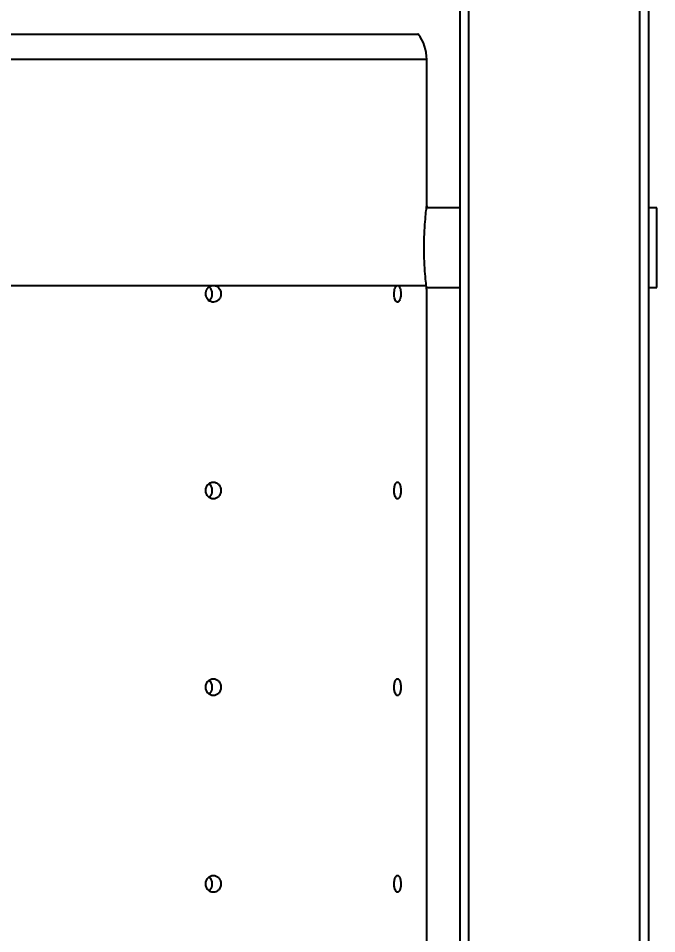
# Model space of a CAD drawing. Header units: millimetres. Extents: x -6549 to -609, y -17178 to -12978.
# Drawn here: x -5420.8 to -5268.1, y -13943.3 to -13724.6 of the extents above; entities that cross this region are included whole.
import ezdxf

# ---------------------------------------------------------------- set-up
doc = ezdxf.new("R2010")
doc.units = ezdxf.units.MM
doc.header["$PDSIZE"] = -1
doc.layers.add('WYMIAR', color=96, linetype='Continuous')
doc.dimstyles.new('1-1', dxfattribs={"dimtxt": 30, "dimasz": 25, "dimexe": 6.25, "dimexo": 30, "dimgap": 20.625, "dimtad": 1, "dimdec": 1, "dimtxsty": 'Standard', "dimcen": 0, "dimclrd": 2, "dimclre": 2, "dimclrt": 2, "dimadec": 0, "dimazin": 0, "dimtfac": 1, "dimtdec": 1, "dimtmove": 0, "dimatfit": 3, "dimfxl": 0, "dimarcsym": 0})

# ---------------------------------------------------------------- blocks, each defined once
blk = doc.blocks.new('front')
for p, q in [((-10145.45, -15192.95), (-10145.45, -14566.95)), ((-10143.45, -14566.95), (-10143.45, -15192.95)), ((-10102.45, -15417.95), (-10102.45, -14566.95)), ((-10100.45, -14566.95), (-10100.45, -15417.95)), ((-10153.45, -14680.95), (-10153.45, -14645.95)), ((-10145.45, -14681.45), (-10153.51, -14681.45)), ((-10098.45, -14681.45), (-10100.45, -14681.45)), ((-10098.45, -14700.45), (-10098.45, -14681.45)), ((-10259.42, -14699.95), (-10204.48, -14699.95)), ((-10204.48, -14699.95), (-10160.43, -14699.95)), ((-10160.43, -14699.95), (-10153.57, -14699.95)), ((-10153.51, -14700.45), (-10145.45, -14700.45)), ((-10100.45, -14700.45), (-10098.45, -14700.45)), ((-10153.45, -15129.95), (-10153.45, -14700.82)), ((-10206.31, -14749.02), (-10206.28, -14748.57)), ((-10206.31, -14796.02), (-10206.28, -14795.57)), ((-10206.31, -14843.02), (-10206.28, -14842.57))]:
    blk.add_line(p, q)
blk.add_arc((-10163.45, -14645.95), 10, 359.9801, 37.1729)
for points, knots in [([(-10631.45, -14639.95), (-10631.39, -14639.95), (-10631.26, -14639.95), (-10630.26, -14639.95), (-10628.65, -14639.95), (-10626.42, -14639.95), (-10623.66, -14639.95), (-10620.43, -14639.95), (-10616.73, -14639.95), (-10611.76, -14639.95), (-10605.28, -14639.95), (-10597.03, -14639.95), (-10588.06, -14639.95), (-10578.28, -14639.95), (-10567.83, -14639.95), (-10556.78, -14639.95), (-10545.3, -14639.95), (-10533.43, -14639.95), (-10521.23, -14639.95), (-10506.58, -14639.95), (-10489.41, -14639.95), (-10469.67, -14639.95), (-10449.53, -14639.95), (-10429.06, -14639.95), (-10408.31, -14639.95), (-10387.49, -14639.95), (-10366.64, -14639.95), (-10345.83, -14639.95), (-10326.73, -14639.95), (-10309.34, -14639.95), (-10293.66, -14639.95), (-10278.19, -14639.95), (-10263.49, -14639.95), (-10249.6, -14639.95), (-10236.48, -14639.95), (-10223.68, -14639.95), (-10212.01, -14639.95), (-10201.53, -14639.95), (-10192.16, -14639.95), (-10183.37, -14639.95), (-10176.3, -14639.95), (-10170.85, -14639.95), (-10166.7, -14639.95), (-10163.07, -14639.95), (-10160.07, -14639.95), (-10157.76, -14639.95), (-10156.21, -14639.95), (-10155.45, -14639.95), (-10155.53, -14639.95), (-10155.56, -14639.95)], [0, 0, 0, 0, 0.0119193, 0.023839, 0.0361405, 0.0484435, 0.0603457, 0.0722494, 0.0844008, 0.0965535, 0.1161026, 0.1356578, 0.1557387, 0.1758234, 0.1970921, 0.2183827, 0.2396595, 0.2614833, 0.2833205, 0.305148, 0.3387896, 0.3724628, 0.4061127, 0.4406894, 0.4752902, 0.5098689, 0.5446202, 0.579394, 0.6141422, 0.6409652, 0.6678179, 0.6946636, 0.7214772, 0.7455153, 0.7695514, 0.7939173, 0.8182792, 0.8385424, 0.8588019, 0.879554, 0.9002987, 0.9135102, 0.9267199, 0.9402453, 0.9537683, 0.9670108, 0.9802516, 0.9940174, 1, 1, 1, 1]), ([(-10153.45, -14645.95), (-10153.52, -14645.95), (-10153.68, -14645.95), (-10155.09, -14645.95), (-10157.58, -14645.95), (-10159.95, -14645.95), (-10162.9, -14645.95), (-10166.55, -14645.95), (-10172.93, -14645.95), (-10180.58, -14645.95), (-10189.5, -14645.95), (-10199.65, -14645.95), (-10210.45, -14645.95), (-10222.69, -14645.95), (-10236.42, -14645.95), (-10251.66, -14645.95), (-10267.3, -14645.95), (-10284.43, -14645.95), (-10303.04, -14645.95), (-10323.14, -14645.95), (-10343.48, -14645.95), (-10363.96, -14645.95), (-10384.48, -14645.95), (-10404.72, -14645.95), (-10424.65, -14645.95), (-10444.26, -14645.95), (-10463.76, -14645.95), (-10483.08, -14645.95), (-10502.11, -14645.95), (-10519.2, -14645.95), (-10534.4, -14645.95), (-10547.76, -14645.95), (-10560.76, -14645.95), (-10573.27, -14645.95), (-10584.32, -14645.95), (-10593.95, -14645.95), (-10602.22, -14645.95), (-10609.86, -14645.95), (-10616.59, -14645.95), (-10622.3, -14645.95), (-10626.94, -14645.95), (-10630.16, -14645.95), (-10632.12, -14645.95), (-10633.24, -14645.95), (-10633.38, -14645.95), (-10633.45, -14645.95)], [0, 0, 0, 0, 0.012547, 0.028296, 0.044098, 0.059858, 0.06074, 0.079591, 0.098502, 0.117378, 0.139373, 0.161439, 0.183535, 0.205569, 0.233166, 0.26082, 0.288492, 0.316115, 0.349837, 0.38365, 0.417523, 0.451411, 0.48526, 0.519006, 0.551369, 0.583832, 0.61633, 0.648808, 0.681224, 0.713555, 0.737661, 0.761841, 0.78602, 0.810152, 0.834217, 0.85297, 0.871777, 0.890561, 0.909281, 0.926889, 0.944536, 0.962122, 0.974741, 0.987384, 1, 1, 1, 1]), ([(-10153.57, -14699.95), (-10153.59, -14699.78), (-10153.66, -14699.1), (-10153.83, -14697.32), (-10154.02, -14694.34), (-10154.09, -14690.97), (-10154.02, -14687.6), (-10153.83, -14684.62), (-10153.62, -14682.33), (-10153.48, -14681.19), (-10153.44, -14680.81), (-10153.47, -14681.12), (-10153.49, -14681.27)], [0, 0, 0, 0, 0.037345, 0.154039, 0.271361, 0.388377, 0.504626, 0.620844, 0.737809, 0.855144, 0.93386, 1, 1, 1, 1]), ([(-10204.48, -14699.95), (-10204.65, -14699.96), (-10205.06, -14700), (-10205.64, -14700.34), (-10206.11, -14700.92), (-10206.3, -14701.51), (-10206.33, -14702.05), (-10206.26, -14702.56), (-10206.01, -14703.11), (-10205.62, -14703.56), (-10205.09, -14703.88), (-10204.44, -14703.99), (-10203.77, -14703.85), (-10203.18, -14703.42), (-10202.79, -14702.8), (-10202.64, -14702.12), (-10202.68, -14701.48), (-10202.89, -14700.92), (-10203.24, -14700.44), (-10203.72, -14700.09), (-10204.16, -14699.96), (-10204.42, -14699.95), (-10204.48, -14699.95)], [0, 0, 0, 0, 0.048575, 0.113518, 0.174378, 0.227227, 0.250329, 0.295733, 0.341048, 0.388712, 0.442258, 0.502315, 0.566841, 0.630828, 0.688901, 0.73938, 0.784853, 0.82927, 0.87601, 0.927561, 0.98526, 1, 1, 1, 1]), ([(-10205.54, -14703.57), (-10205.44, -14703.5), (-10205.16, -14703.32), (-10204.86, -14702.79), (-10204.7, -14702.12), (-10204.75, -14701.48), (-10204.96, -14700.92), (-10205.22, -14700.52), (-10205.45, -14700.38), (-10205.52, -14700.33)], [0, 0, 0, 0, 0.100777, 0.296526, 0.466016, 0.618254, 0.766897, 0.923529, 1, 1, 1, 1]), ([(-10160.43, -14699.95), (-10160.51, -14699.97), (-10160.7, -14700.01), (-10160.95, -14700.36), (-10161.14, -14700.89), (-10161.24, -14701.45), (-10161.26, -14702.03), (-10161.22, -14702.6), (-10161.09, -14703.19), (-10160.89, -14703.64), (-10160.63, -14703.92), (-10160.35, -14703.98), (-10160.08, -14703.8), (-10159.86, -14703.39), (-10159.7, -14702.82), (-10159.63, -14702.16), (-10159.65, -14701.49), (-10159.75, -14700.87), (-10159.92, -14700.37), (-10160.14, -14700.04), (-10160.33, -14699.95), (-10160.42, -14699.95), (-10160.43, -14699.95)], [0, 0, 0, 0, 0.053189, 0.109587, 0.165077, 0.218673, 0.250352, 0.301663, 0.352943, 0.405123, 0.459192, 0.514931, 0.571347, 0.627179, 0.68155, 0.734323, 0.785992, 0.837362, 0.889286, 0.942443, 0.997148, 1, 1, 1, 1]), ([(-10153.47, -14700.82), (-10153.47, -14700.83), (-10153.46, -14700.85), (-10153.53, -14700.25), (-10153.57, -14699.95)], [0, 0, 0, 0, 0.494196, 1, 1, 1, 1]), ([(-10206.32, -14748.95), (-10206.32, -14749.09), (-10206.31, -14749.23), (-10206.25, -14749.5), (-10206.21, -14749.64), (-10206.06, -14750.01), (-10205.91, -14750.23), (-10205.65, -14750.5), (-10205.55, -14750.58), (-10205.35, -14750.71), (-10205.25, -14750.77), (-10204.93, -14750.9), (-10204.71, -14750.95), (-10204.25, -14750.95), (-10204.03, -14750.91), (-10203.61, -14750.72), (-10203.41, -14750.59), (-10203.15, -14750.32), (-10203.07, -14750.22), (-10202.93, -14750.01), (-10202.87, -14749.89), (-10202.77, -14749.64), (-10202.73, -14749.51), (-10202.68, -14749.24), (-10202.66, -14749.1), (-10202.66, -14748.67), (-10202.71, -14748.39), (-10202.86, -14748.02), (-10202.93, -14747.9), (-10203.07, -14747.68), (-10203.14, -14747.58), (-10203.32, -14747.4), (-10203.41, -14747.32), (-10203.61, -14747.19), (-10203.71, -14747.13), (-10203.92, -14747.04), (-10204.03, -14747), (-10204.25, -14746.96), (-10204.37, -14746.95), (-10204.59, -14746.95), (-10204.7, -14746.96), (-10204.93, -14747.01), (-10205.04, -14747.04), (-10205.25, -14747.13), (-10205.35, -14747.19), (-10205.55, -14747.32), (-10205.65, -14747.4), (-10205.82, -14747.58), (-10205.9, -14747.68), (-10206.04, -14747.89), (-10206.11, -14748.01), (-10206.21, -14748.26), (-10206.25, -14748.39), (-10206.31, -14748.66), (-10206.32, -14748.81), (-10206.32, -14748.95)], [0, 0, 0, 0, 0.03125, 0.03125, 0.0625, 0.0625, 0.125, 0.125, 0.15625, 0.15625, 0.1875, 0.1875, 0.25, 0.25, 0.3125, 0.3125, 0.375, 0.375, 0.40625, 0.40625, 0.4375, 0.4375, 0.46875, 0.46875, 0.5, 0.5, 0.5625, 0.5625, 0.59375, 0.59375, 0.625, 0.625, 0.65625, 0.65625, 0.6875, 0.6875, 0.71875, 0.71875, 0.75, 0.75, 0.78125, 0.78125, 0.8125, 0.8125, 0.84375, 0.84375, 0.875, 0.875, 0.90625, 0.90625, 0.9375, 0.9375, 0.96875, 0.96875, 1, 1, 1, 1]), ([(-10205.52, -14750.55), (-10205.43, -14750.49), (-10205.15, -14750.32), (-10204.86, -14749.79), (-10204.7, -14749.12), (-10204.75, -14748.48), (-10204.96, -14747.92), (-10205.22, -14747.52), (-10205.44, -14747.38), (-10205.52, -14747.33)], [0, 0, 0, 0, 0.094416, 0.291697, 0.46252, 0.615942, 0.765755, 0.923613, 1, 1, 1, 1]), ([(-10161.25, -14748.95), (-10161.25, -14749.08), (-10161.25, -14749.22), (-10161.23, -14749.47), (-10161.21, -14749.6), (-10161.16, -14749.85), (-10161.14, -14749.96), (-10161.08, -14750.18), (-10161.04, -14750.28), (-10160.92, -14750.56), (-10160.83, -14750.7), (-10160.68, -14750.85), (-10160.63, -14750.89), (-10160.53, -14750.94), (-10160.48, -14750.95), (-10160.38, -14750.95), (-10160.32, -14750.94), (-10160.22, -14750.89), (-10160.17, -14750.85), (-10160.08, -14750.75), (-10160.03, -14750.69), (-10159.95, -14750.55), (-10159.91, -14750.47), (-10159.84, -14750.28), (-10159.8, -14750.18), (-10159.75, -14749.97), (-10159.72, -14749.85), (-10159.68, -14749.6), (-10159.67, -14749.48), (-10159.65, -14749.22), (-10159.64, -14749.08), (-10159.64, -14748.68), (-10159.66, -14748.42), (-10159.72, -14748.05), (-10159.75, -14747.93), (-10159.8, -14747.72), (-10159.84, -14747.61), (-10159.91, -14747.43), (-10159.95, -14747.35), (-10160.03, -14747.21), (-10160.08, -14747.15), (-10160.22, -14747), (-10160.32, -14746.95), (-10160.48, -14746.95), (-10160.53, -14746.96), (-10160.63, -14747.01), (-10160.68, -14747.05), (-10160.78, -14747.15), (-10160.83, -14747.21), (-10160.92, -14747.35), (-10160.96, -14747.43), (-10161.04, -14747.61), (-10161.08, -14747.71), (-10161.14, -14747.93), (-10161.16, -14748.05), (-10161.23, -14748.41), (-10161.25, -14748.68), (-10161.25, -14748.95)], [0, 0, 0, 0, 0.03125, 0.03125, 0.0625, 0.0625, 0.09375, 0.09375, 0.125, 0.125, 0.1875, 0.1875, 0.21875, 0.21875, 0.25, 0.25, 0.28125, 0.28125, 0.3125, 0.3125, 0.34375, 0.34375, 0.375, 0.375, 0.40625, 0.40625, 0.4375, 0.4375, 0.46875, 0.46875, 0.5, 0.5, 0.5625, 0.5625, 0.59375, 0.59375, 0.625, 0.625, 0.65625, 0.65625, 0.6875, 0.6875, 0.75, 0.75, 0.78125, 0.78125, 0.8125, 0.8125, 0.84375, 0.84375, 0.875, 0.875, 0.90625, 0.90625, 0.9375, 0.9375, 1, 1, 1, 1]), ([(-10206.32, -14795.95), (-10206.32, -14796.09), (-10206.31, -14796.23), (-10206.25, -14796.5), (-10206.21, -14796.64), (-10206.06, -14797.01), (-10205.91, -14797.23), (-10205.65, -14797.5), (-10205.55, -14797.58), (-10205.35, -14797.71), (-10205.25, -14797.77), (-10204.93, -14797.9), (-10204.71, -14797.95), (-10204.25, -14797.95), (-10204.03, -14797.91), (-10203.61, -14797.72), (-10203.41, -14797.59), (-10203.15, -14797.32), (-10203.07, -14797.22), (-10202.93, -14797.01), (-10202.87, -14796.89), (-10202.77, -14796.64), (-10202.73, -14796.51), (-10202.68, -14796.24), (-10202.66, -14796.1), (-10202.66, -14795.67), (-10202.71, -14795.39), (-10202.86, -14795.02), (-10202.93, -14794.9), (-10203.07, -14794.68), (-10203.14, -14794.58), (-10203.32, -14794.4), (-10203.41, -14794.32), (-10203.61, -14794.19), (-10203.71, -14794.13), (-10203.92, -14794.04), (-10204.03, -14794), (-10204.25, -14793.96), (-10204.37, -14793.95), (-10204.59, -14793.95), (-10204.7, -14793.96), (-10204.93, -14794.01), (-10205.04, -14794.04), (-10205.25, -14794.13), (-10205.35, -14794.19), (-10205.55, -14794.32), (-10205.65, -14794.4), (-10205.82, -14794.58), (-10205.9, -14794.68), (-10206.04, -14794.89), (-10206.11, -14795.01), (-10206.21, -14795.26), (-10206.25, -14795.39), (-10206.31, -14795.66), (-10206.32, -14795.81), (-10206.32, -14795.95)], [0, 0, 0, 0, 0.03125, 0.03125, 0.0625, 0.0625, 0.125, 0.125, 0.15625, 0.15625, 0.1875, 0.1875, 0.25, 0.25, 0.3125, 0.3125, 0.375, 0.375, 0.40625, 0.40625, 0.4375, 0.4375, 0.46875, 0.46875, 0.5, 0.5, 0.5625, 0.5625, 0.59375, 0.59375, 0.625, 0.625, 0.65625, 0.65625, 0.6875, 0.6875, 0.71875, 0.71875, 0.75, 0.75, 0.78125, 0.78125, 0.8125, 0.8125, 0.84375, 0.84375, 0.875, 0.875, 0.90625, 0.90625, 0.9375, 0.9375, 0.96875, 0.96875, 1, 1, 1, 1]), ([(-10205.52, -14797.55), (-10205.43, -14797.49), (-10205.15, -14797.32), (-10204.86, -14796.79), (-10204.7, -14796.12), (-10204.75, -14795.48), (-10204.96, -14794.92), (-10205.22, -14794.52), (-10205.44, -14794.38), (-10205.52, -14794.33)], [0, 0, 0, 0, 0.094416, 0.291697, 0.462513, 0.615943, 0.765749, 0.923613, 1, 1, 1, 1]), ([(-10161.25, -14795.95), (-10161.25, -14796.08), (-10161.25, -14796.22), (-10161.23, -14796.47), (-10161.21, -14796.6), (-10161.16, -14796.85), (-10161.14, -14796.96), (-10161.08, -14797.18), (-10161.04, -14797.28), (-10160.92, -14797.56), (-10160.83, -14797.7), (-10160.68, -14797.85), (-10160.63, -14797.89), (-10160.53, -14797.94), (-10160.48, -14797.95), (-10160.38, -14797.95), (-10160.32, -14797.94), (-10160.22, -14797.89), (-10160.17, -14797.85), (-10160.08, -14797.75), (-10160.03, -14797.69), (-10159.95, -14797.55), (-10159.91, -14797.47), (-10159.84, -14797.28), (-10159.8, -14797.18), (-10159.75, -14796.97), (-10159.72, -14796.85), (-10159.68, -14796.6), (-10159.67, -14796.48), (-10159.65, -14796.22), (-10159.64, -14796.08), (-10159.64, -14795.68), (-10159.66, -14795.42), (-10159.72, -14795.05), (-10159.75, -14794.93), (-10159.8, -14794.72), (-10159.84, -14794.61), (-10159.91, -14794.43), (-10159.95, -14794.35), (-10160.03, -14794.21), (-10160.08, -14794.15), (-10160.22, -14794), (-10160.32, -14793.95), (-10160.48, -14793.95), (-10160.53, -14793.96), (-10160.63, -14794.01), (-10160.68, -14794.05), (-10160.78, -14794.15), (-10160.83, -14794.21), (-10160.92, -14794.35), (-10160.96, -14794.43), (-10161.04, -14794.61), (-10161.08, -14794.71), (-10161.14, -14794.93), (-10161.16, -14795.05), (-10161.23, -14795.41), (-10161.25, -14795.68), (-10161.25, -14795.95)], [0, 0, 0, 0, 0.03125, 0.03125, 0.0625, 0.0625, 0.09375, 0.09375, 0.125, 0.125, 0.1875, 0.1875, 0.21875, 0.21875, 0.25, 0.25, 0.28125, 0.28125, 0.3125, 0.3125, 0.34375, 0.34375, 0.375, 0.375, 0.40625, 0.40625, 0.4375, 0.4375, 0.46875, 0.46875, 0.5, 0.5, 0.5625, 0.5625, 0.59375, 0.59375, 0.625, 0.625, 0.65625, 0.65625, 0.6875, 0.6875, 0.75, 0.75, 0.78125, 0.78125, 0.8125, 0.8125, 0.84375, 0.84375, 0.875, 0.875, 0.90625, 0.90625, 0.9375, 0.9375, 1, 1, 1, 1]), ([(-10206.32, -14842.95), (-10206.32, -14843.09), (-10206.31, -14843.23), (-10206.25, -14843.5), (-10206.21, -14843.64), (-10206.06, -14844.01), (-10205.91, -14844.23), (-10205.65, -14844.5), (-10205.55, -14844.58), (-10205.35, -14844.71), (-10205.25, -14844.77), (-10204.93, -14844.9), (-10204.71, -14844.95), (-10204.25, -14844.95), (-10204.03, -14844.91), (-10203.61, -14844.72), (-10203.41, -14844.59), (-10203.15, -14844.32), (-10203.07, -14844.22), (-10202.93, -14844.01), (-10202.87, -14843.89), (-10202.77, -14843.64), (-10202.73, -14843.51), (-10202.68, -14843.24), (-10202.66, -14843.1), (-10202.66, -14842.67), (-10202.71, -14842.39), (-10202.86, -14842.02), (-10202.93, -14841.9), (-10203.07, -14841.68), (-10203.14, -14841.58), (-10203.32, -14841.4), (-10203.41, -14841.32), (-10203.61, -14841.19), (-10203.71, -14841.13), (-10203.92, -14841.04), (-10204.03, -14841), (-10204.25, -14840.96), (-10204.37, -14840.95), (-10204.59, -14840.95), (-10204.7, -14840.96), (-10204.93, -14841.01), (-10205.04, -14841.04), (-10205.25, -14841.13), (-10205.35, -14841.19), (-10205.55, -14841.32), (-10205.65, -14841.4), (-10205.82, -14841.58), (-10205.9, -14841.68), (-10206.04, -14841.89), (-10206.11, -14842.01), (-10206.21, -14842.26), (-10206.25, -14842.39), (-10206.31, -14842.66), (-10206.32, -14842.81), (-10206.32, -14842.95)], [0, 0, 0, 0, 0.03125, 0.03125, 0.0625, 0.0625, 0.125, 0.125, 0.15625, 0.15625, 0.1875, 0.1875, 0.25, 0.25, 0.3125, 0.3125, 0.375, 0.375, 0.40625, 0.40625, 0.4375, 0.4375, 0.46875, 0.46875, 0.5, 0.5, 0.5625, 0.5625, 0.59375, 0.59375, 0.625, 0.625, 0.65625, 0.65625, 0.6875, 0.6875, 0.71875, 0.71875, 0.75, 0.75, 0.78125, 0.78125, 0.8125, 0.8125, 0.84375, 0.84375, 0.875, 0.875, 0.90625, 0.90625, 0.9375, 0.9375, 0.96875, 0.96875, 1, 1, 1, 1]), ([(-10205.52, -14844.55), (-10205.43, -14844.49), (-10205.15, -14844.32), (-10204.86, -14843.79), (-10204.7, -14843.12), (-10204.75, -14842.48), (-10204.96, -14841.92), (-10205.22, -14841.52), (-10205.44, -14841.38), (-10205.52, -14841.33)], [0, 0, 0, 0, 0.09442, 0.291701, 0.462518, 0.615948, 0.765754, 0.923612, 1, 1, 1, 1]), ([(-10161.25, -14842.95), (-10161.25, -14843.08), (-10161.25, -14843.22), (-10161.23, -14843.47), (-10161.21, -14843.6), (-10161.16, -14843.85), (-10161.14, -14843.96), (-10161.08, -14844.18), (-10161.04, -14844.28), (-10160.92, -14844.56), (-10160.83, -14844.7), (-10160.68, -14844.85), (-10160.63, -14844.89), (-10160.53, -14844.94), (-10160.48, -14844.95), (-10160.38, -14844.95), (-10160.32, -14844.94), (-10160.22, -14844.89), (-10160.17, -14844.85), (-10160.08, -14844.75), (-10160.03, -14844.69), (-10159.95, -14844.55), (-10159.91, -14844.47), (-10159.84, -14844.28), (-10159.8, -14844.18), (-10159.75, -14843.97), (-10159.72, -14843.85), (-10159.68, -14843.6), (-10159.67, -14843.48), (-10159.65, -14843.22), (-10159.64, -14843.08), (-10159.64, -14842.68), (-10159.66, -14842.42), (-10159.72, -14842.05), (-10159.75, -14841.93), (-10159.8, -14841.72), (-10159.84, -14841.61), (-10159.91, -14841.43), (-10159.95, -14841.35), (-10160.03, -14841.21), (-10160.08, -14841.15), (-10160.22, -14841), (-10160.32, -14840.95), (-10160.48, -14840.95), (-10160.53, -14840.96), (-10160.63, -14841.01), (-10160.68, -14841.05), (-10160.78, -14841.15), (-10160.83, -14841.21), (-10160.92, -14841.35), (-10160.96, -14841.43), (-10161.04, -14841.61), (-10161.08, -14841.71), (-10161.14, -14841.93), (-10161.16, -14842.05), (-10161.23, -14842.41), (-10161.25, -14842.68), (-10161.25, -14842.95)], [0, 0, 0, 0, 0.03125, 0.03125, 0.0625, 0.0625, 0.09375, 0.09375, 0.125, 0.125, 0.1875, 0.1875, 0.21875, 0.21875, 0.25, 0.25, 0.28125, 0.28125, 0.3125, 0.3125, 0.34375, 0.34375, 0.375, 0.375, 0.40625, 0.40625, 0.4375, 0.4375, 0.46875, 0.46875, 0.5, 0.5, 0.5625, 0.5625, 0.59375, 0.59375, 0.625, 0.625, 0.65625, 0.65625, 0.6875, 0.6875, 0.75, 0.75, 0.78125, 0.78125, 0.8125, 0.8125, 0.84375, 0.84375, 0.875, 0.875, 0.90625, 0.90625, 0.9375, 0.9375, 1, 1, 1, 1])]:
    blk.add_open_spline(points, degree=3, knots=knots)
blk = doc.blocks.new('*D26')
at = {"layer": 'Defpoints', "color": 0}
for p in [(-5563.13, -13565.27), (-5235.13, -14510.93), (-4706.36, -14510.93)]:
    blk.add_point(p, dxfattribs=at)
at = {"layer": 'WYMIAR', "color": 2, "lineweight": -2}
for p, q in [((-5533.13, -13565.27), (-4700.11, -13565.27)), ((-4706.36, -13590.27), (-4706.36, -14485.93)), ((-5205.13, -14510.93), (-4700.11, -14510.93))]:
    blk.add_line(p, q, dxfattribs=at)
at = {"layer": 'WYMIAR', "color": 2}
for points in [[(-4710.52, -13590.27), (-4702.19, -13590.27), (-4706.36, -13565.27)], [(-4710.52, -14485.93), (-4702.19, -14485.93), (-4706.36, -14510.93)]]:
    blk.add_solid(points, dxfattribs=at)
at = {"layer": 'WYMIAR', "color": 2, "insert": (-4744.48, -14038.1), "char_height": 30, "attachment_point": 5, "rotation": 90}
blk.add_mtext('945,7', dxfattribs=at)

msp = doc.modelspace()

# ---------------------------------------------------------------- block references
msp.add_blockref('front', (4830.32, 911.52))

# ---------------------------------------------------------------- dimensions: what is measured, and where the dimension line sits
at = {"layer": 'WYMIAR'}
dim = msp.add_linear_dim(base=(-4706.36, -14510.93), p1=(-5563.13, -13565.27), p2=(-5235.13, -14510.93), angle=90, dimstyle='1-1', dxfattribs=at)
dim.commit()
dim.dimension.update_dxf_attribs({"geometry": '*D26', "text_midpoint": (-4744.48, -14038.1)})

doc.saveas('drawing.dxf')
